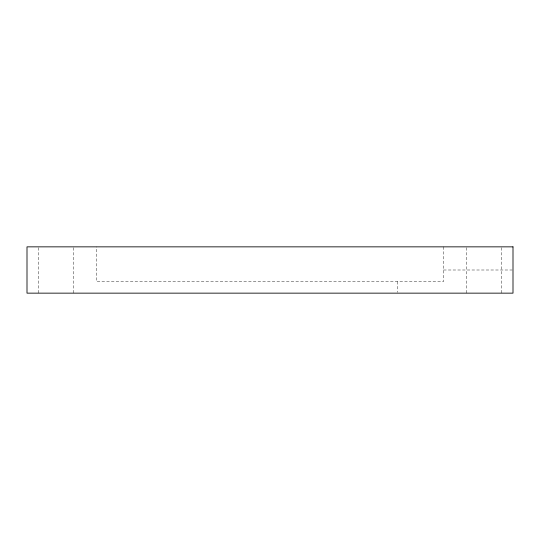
<?xml version="1.0" encoding="UTF-8"?>
<svg xmlns="http://www.w3.org/2000/svg" width="540" height="540" viewBox="0 0 540 540"><rect width="100%" height="100%" fill="white"/><g stroke="black" fill="none" stroke-linecap="round" stroke-linejoin="round"><path stroke-width="0.41" stroke-dasharray="2.7 2.03" d="M443.57 270L512.163 270M501.431 247.698L501.431 293.146M466.715 247.698L466.715 293.146M443.57 246.854L443.57 281.57L96.431 281.57L96.431 246.854M397.285 281.57L397.285 292.316M73.285 247.698L73.285 293.146M38.57 247.698L38.57 293.146"/><path stroke-width="0.81" d="M513 246.854L27 246.854L27 293.146L513 293.146L513 246.854"/></g></svg>
